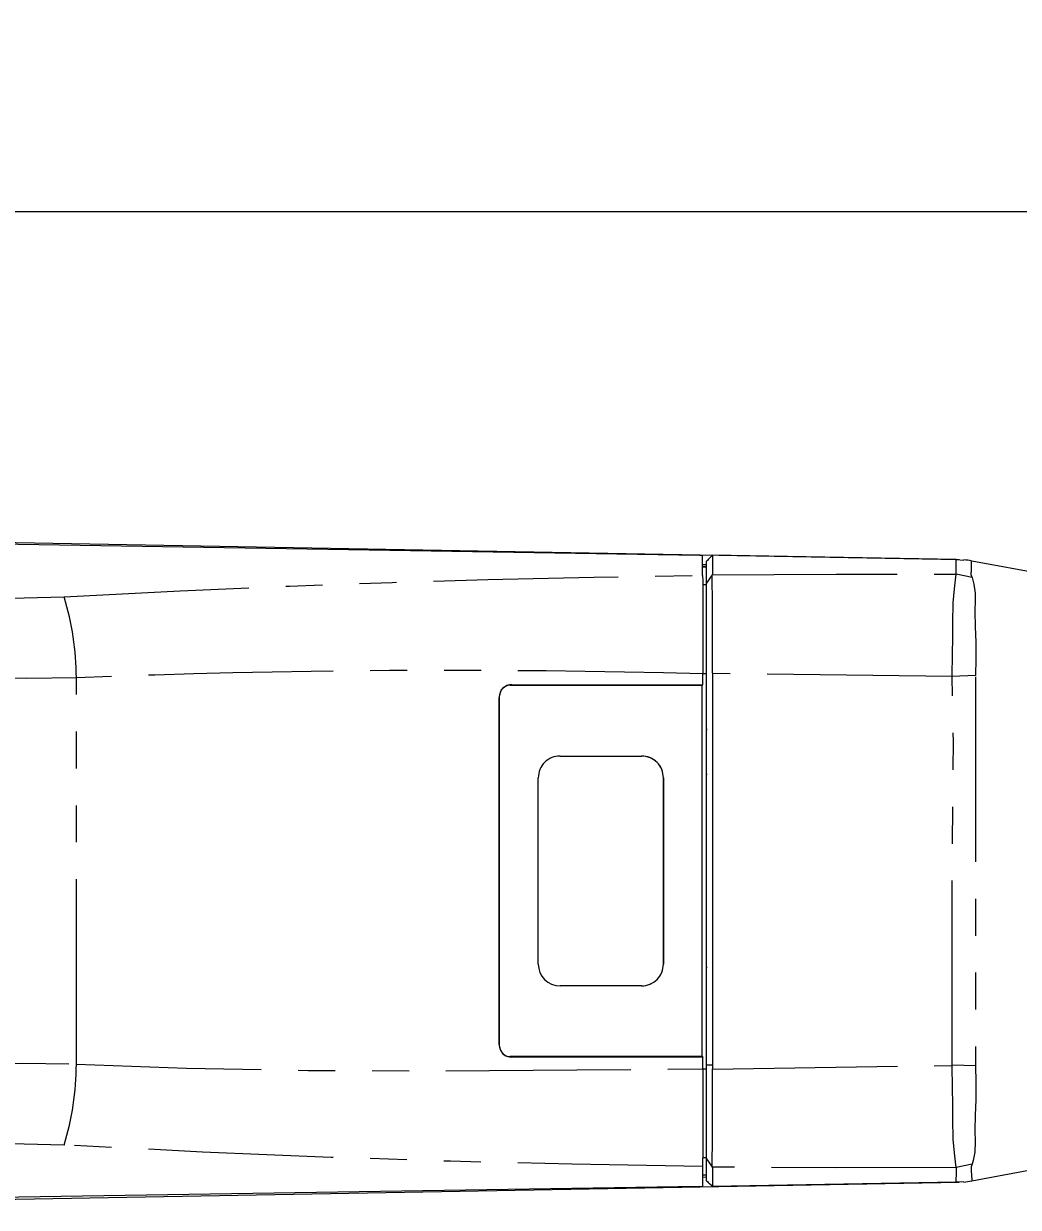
# Model space of a CAD drawing. Header units: millimetres. Extents: x 2 to 603, y 5 to 415.
# Drawn here: x 158.65 to 192.83, y 192.06 to 232.73 of the extents above; entities that cross this region are included whole.
import ezdxf

# ---------------------------------------------------------------- set-up
doc = ezdxf.new("R2010")
doc.units = ezdxf.units.MM
doc.linetypes.add('SLD-Durchgehend', pattern=[0])
doc.linetypes.add('SLD-Phantom', pattern=[12.7, 6.35, -1.27, 1.27, -1.27, 1.27, -1.27])
doc.styles.add('SLDTEXTSTYLE0', font='GOTHIC.TTF', dxfattribs={"width": 0.913})
doc.dimstyles.new('SLDDIMSTYLE2', dxfattribs={"dimtxt": 5, "dimasz": 3.302, "dimexe": 0, "dimexo": 0.0625, "dimgap": 1.25, "dimtad": 1, "dimdec": 0, "dimlfac": 5, "dimrnd": 1e-09, "dimzin": 12, "dimdsep": 46, "dimtxsty": 'SLDTEXTSTYLE0', "dimsah": 1, "dimcen": 0.09, "dimadec": 0, "dimazin": 3, "dimtfac": 1, "dimtdec": 0, "dimtofl": 0, "dimtmove": 0, "dimatfit": 3, "dimfxl": 0, "dimfrac": 2, "dimtolj": 1, "dimtzin": 12, "dimarcsym": 0})

# ---------------------------------------------------------------- blocks, each defined once
blk = doc.blocks.new('_D_4')
at = {"color": 7, "linetype": 'SLD-Durchgehend', "lineweight": 0}
for p, q in [((132.958, 204.614), (132.958, 227.268)), ((422.968, 204.614), (422.968, 227.268)), ((422.968, 226.268), (132.958, 226.268))]:
    blk.add_line(p, q, dxfattribs=at)
for points in [[(132.958, 226.268), (136.26, 225.76), (136.26, 226.776)], [(422.968, 226.268), (419.666, 226.776), (419.666, 225.76)]]:
    blk.add_solid(points, dxfattribs=at)
at = {"color": 7, "linetype": 'SLD-Durchgehend', "lineweight": 0, "insert": (270.661, 232.654, -3.36), "char_height": 5, "attachment_point": 1, "style": 'SLDTEXTSTYLE0'}
blk.add_mtext('1450', dxfattribs=at)

msp = doc.modelspace()

# ---------------------------------------------------------------- linework, layer by layer
at = {"color": 7, "linetype": 'SLD-Durchgehend', "lineweight": 15}
for p, q in [((143.0476, 215.173), (190.7985, 214.3134)), ((181.8713, 214.4538), (143.0098, 215.0755)), ((182.2179, 214.3643), (182.3149, 214.4614)), ((190.6872, 214.313), (182.315, 214.4613)), ((182.1185, 214.1288), (181.9767, 214.1314)), ((181.9772, 214.0796), (182.1185, 214.077)), ((181.9774, 214.0569), (182.1185, 214.0595)), ((182.1185, 213.4961), (182.1185, 214.259)), ((190.6872, 214.313), (190.9585, 214.2958)), ((190.9585, 214.2958), (190.9585, 214.3081)), ((196.1558, 213.3423), (191.2232, 214.2647)), ((182.1185, 213.4961), (182.3135, 213.7876)), ((181.9817, 213.4555), (182.1185, 213.4578)), ((182.1185, 196.9545), (182.1185, 213.4957)), ((181.9853, 210.0129), (181.9853, 210.3914)), ((182.3198, 210.4107), (182.3187, 196.9552)), ((180.557, 209.9955), (180.5574, 209.994)), ((180.557, 209.994), (180.557, 209.9955)), ((181.792, 209.9942), (181.985, 210.0051)), ((181.9622, 197.2342), (181.9622, 209.9942)), ((181.9853, 210.0129), (181.985, 210.0051)), ((174.9903, 197.6492), (174.9903, 209.5792)), ((175.0036, 197.5942), (175.0036, 209.6342)), ((182.1185, 208.4856), (182.1272, 208.4856)), ((182.1273, 208.4768), (182.1272, 208.4768)), ((177.0832, 207.5642), (179.8826, 207.5642)), ((176.3333, 200.4142), (176.3333, 206.8142)), ((180.6325, 206.8142), (180.6325, 200.4142)), ((180.6325, 200.4142), (180.6325, 206.8142)), ((182.1379, 206.9327), (182.1185, 206.9324)), ((182.1379, 200.2957), (182.1185, 200.296)), ((179.8826, 199.6642), (177.0832, 199.6642)), ((180.557, 197.2329), (180.5574, 197.2344)), ((180.557, 197.2329), (180.557, 197.2344)), ((181.985, 197.2233), (181.792, 197.2342)), ((181.985, 197.2233), (181.9853, 197.2156)), ((181.9853, 196.8278), (181.9853, 197.2156)), ((182.1185, 193.7209), (182.1185, 196.9545)), ((182.3189, 196.9552), (182.3199, 196.8177)), ((191.3496, 196.921), (190.5484, 196.9412)), ((181.9853, 196.8093), (182.1185, 196.8093)), ((182.1185, 192.966), (182.1185, 193.7206)), ((191.2232, 192.9637), (196.1558, 193.8861)), ((143.0476, 192.0555), (190.7985, 192.915)), ((181.9767, 193.097), (182.1185, 193.0996)), ((182.1185, 193.1558), (181.9772, 193.1533)), ((181.9774, 193.1715), (182.1185, 193.1689)), ((190.6872, 192.9155), (182.3185, 192.7672)), ((190.9585, 192.9326), (190.6872, 192.9155)), ((190.9585, 192.9204), (190.9585, 192.9326)), ((181.8713, 192.7747), (143.0098, 192.1529))]:
    msp.add_line(p, q, dxfattribs=at)
at = {"color": 7, "linetype": 'SLD-Phantom', "lineweight": 0}
for p, q in [((191.2376, 213.6958), (190.692, 213.8099)), ((181.9853, 210.3947), (182.1185, 210.3947)), ((190.5481, 210.295), (182.3142, 210.3982)), ((191.3498, 210.3361), (190.5481, 210.295)), ((160.4657, 196.9782), (160.4657, 210.2502)), ((175.3969, 209.9981), (175.4259, 210.0153)), ((191.3492, 210.2794), (191.3492, 196.949)), ((174.9996, 209.6342), (175.0036, 209.6342)), ((180.6325, 206.8142), (180.6325, 206.8142)), ((180.6325, 200.4142), (180.6325, 200.4142)), ((175.3969, 197.2303), (175.4259, 197.2131)), ((182.1185, 196.9545), (182.3201, 196.9545)), ((182.3202, 196.8061), (190.548, 196.9308)), ((181.9817, 193.7729), (182.1185, 193.7706)), ((191.238, 193.5329), (190.6922, 193.4186))]:
    msp.add_line(p, q, dxfattribs=at)
at = {"color": 7, "linetype": 'SLD-Durchgehend', "lineweight": 15, "flags": 128}
for points in [[(181.9802, 213.7673), (181.9759, 214.2098), (181.9715, 214.4467)], [(182.315, 214.4613), (182.3149, 214.2299), (182.3149, 213.7888)], [(181.9802, 213.768), (181.9813, 213.5799), (181.9823, 213.3014), (181.9831, 212.9391), (181.9839, 212.5043), (181.9845, 212.0102), (181.9849, 211.4702), (181.9852, 210.9407), (181.9853, 210.3979)], [(181.9853, 196.8306), (181.9852, 196.2501), (181.9849, 195.6859), (181.9844, 195.1546), (181.9838, 194.6704), (181.983, 194.2467), (181.9822, 193.8956), (181.9812, 193.6371), (181.9802, 193.4605)], [(182.1185, 193.7209), (182.2155, 193.5748), (182.3116, 193.4371)], [(181.9802, 193.4611), (181.9759, 193.0187), (181.9715, 192.7818)], [(182.3184, 193.4397), (182.3184, 192.9986), (182.3185, 192.7672)], [(182.3184, 192.7671), (182.2679, 192.8159), (182.2179, 192.8642)]]:
    msp.add_lwpolyline(points, dxfattribs=at)
at = {"color": 7, "linetype": 'SLD-Phantom', "lineweight": 0, "flags": 128}
for points in [[(160.0444, 213.0333), (164.03, 213.2375), (167.7855, 213.4009), (171.3108, 213.529), (174.6059, 213.6266), (178.2478, 213.7093), (181.9803, 213.7673)], [(182.3121, 213.7886), (186.5734, 213.8135), (190.6921, 213.8098)], [(190.5481, 210.2951), (190.5481, 210.2951), (190.562, 211.0802), (190.5737, 211.6282), (190.5772, 212.1426), (190.5852, 212.8266), (190.628, 213.3062), (190.668, 213.6135), (190.692, 213.8099), (190.692, 213.8099)], [(191.2047, 213.7766), (191.2047, 213.7766), (191.2205, 213.7473), (191.2379, 213.6957)], [(191.2376, 213.6958), (191.2945, 213.4724), (191.34, 213.1606), (191.3459, 212.9237), (191.3291, 212.5338), (191.3484, 212.0083), (191.3684, 211.4736), (191.3652, 210.9079), (191.3498, 210.336)], [(156.4053, 213.0188), (157.6204, 212.9736), (160.0444, 213.0333)], [(190.5479, 196.9308), (190.5485, 196.9779), (190.5485, 203.6365), (190.5732, 205.8566), (190.5977, 208.0768), (190.5481, 210.2951)], [(160.4657, 210.2502), (158.7618, 210.2242), (157.6128, 210.258)], [(141.4359, 194.1735), (142.091, 194.2663), (142.8714, 194.4149), (143.7905, 194.6192), (144.8607, 194.8793), (145.9029, 195.1367), (147.0024, 195.4022), (148.1538, 195.6756), (149.3513, 195.957), (150.9365, 196.2811), (152.7236, 196.558), (154.7088, 196.7878), (156.689, 196.941), (158.6144, 197.0045), (160.4657, 196.9782)], [(160.4657, 196.9782), (164.2439, 196.8396), (168.4301, 196.7608), (173.0258, 196.742), (177.6637, 196.7747), (181.9853, 196.8196)], [(190.692, 193.4185), (190.692, 193.4185), (190.6677, 193.6151), (190.6277, 193.9228), (190.5851, 194.4023), (190.5774, 195.0858), (190.5739, 195.5989), (190.5621, 196.1456), (190.5481, 196.9333), (190.5481, 196.9334)], [(191.3492, 196.949), (191.3492, 196.949), (191.3654, 196.3191), (191.3687, 195.7537), (191.3485, 195.2195), (191.3289, 194.6938), (191.3454, 194.3044), (191.3261, 193.9477), (191.2746, 193.6684), (191.2377, 193.5329)], [(160.0444, 194.1951), (157.6209, 194.2548), (155.1626, 194.1633), (152.7599, 193.9341), (150.4533, 193.5929), (148.9863, 193.3259), (147.6067, 193.0496), (146.3144, 192.7781), (145.1123, 192.5273), (144.0561, 192.3227), (143.1457, 192.1784)], [(181.9803, 193.4611), (177.4889, 193.5341), (173.3156, 193.6375), (169.2238, 193.7723), (164.8001, 193.9551), (160.0444, 194.1951)], [(190.6921, 193.4186), (186.5743, 193.4149), (182.3138, 193.4398)], [(190.6872, 192.9155), (190.6866, 192.9424), (190.6995, 193.2571), (190.7048, 193.3769), (190.7035, 193.4097), (190.6922, 193.4186)], [(191.238, 193.5329), (191.2209, 193.482), (191.2047, 193.4518), (191.2047, 193.4518)], [(191.2047, 193.4518), (191.2047, 193.4518), (191.2058, 193.4261), (191.2109, 193.3085), (191.2239, 193.0006), (191.2232, 192.9637), (191.2232, 192.9637)]]:
    msp.add_lwpolyline(points, dxfattribs=at)
at = {"color": 7, "linetype": 'SLD-Durchgehend', "lineweight": 15}
for centre, radius, start, end in [((181.8842, 213.9233), 0.5306, 80.5219, 91.38426), ((182.8752, 213.6437), 0.9754, 132.36879, 140.8858), ((190.1307, 208.4244), 5.9416, 79.40435, 81.99133), ((-91.5474, 211.2028), 273.8687, 359.834295, 0.54109), ((175.4259, 209.5797), 0.4356, 90.00568, 180.06038), ((175.3634, 209.6344), 0.3597, 90.02892, 180.03255), ((177.0833, 206.8143), 0.7499, 90.00518, 180.007), ((179.8825, 206.8143), 0.7499, 359.99562, 89.99373), ((179.8825, 206.8143), 0.7499, 359.99382, 89.99542), ((177.0833, 200.4141), 0.7499, 179.99489, 269.99293), ((179.8826, 200.4141), 0.7499, 270.00469, 0.00595), ((179.8825, 200.4141), 0.7499, 270.00605, 0.00471), ((175.426, 197.6489), 0.4357, 179.95826, 269.97567), ((175.3634, 197.5941), 0.3598, 179.97871, 269.95982), ((-91.2228, 196.0244), 273.5441, 359.458514, 0.166157), ((183.1163, 193.8415), 1.3275, 221.2628, 227.40922), ((190.1327, 198.7919), 5.9293, 278.00587, 280.59824), ((181.8941, 193.1644), 0.3904, 266.6563, 281.43753)]:
    msp.add_arc(centre, radius, start, end, dxfattribs=at)
at = {"color": 7, "linetype": 'SLD-Phantom', "lineweight": 0}
for centre, radius, start, end in [((176.4825, 213.9205), 14.2101, 359.55385, 1.58271), ((181.4179, 214.3921), 9.8061, 356.4014, 359.2555), ((150.609, 210.1817), 9.8569, 0.39786, 16.81586), ((173.2496, -112.885), 323.3879, 88.452091, 92.265555), ((150.609, 197.0467), 9.8569, 343.18414, 359.60214)]:
    msp.add_arc(centre, radius, start, end, dxfattribs=at)
at = {"color": 7, "linetype": 'SLD-Durchgehend', "lineweight": 15}
for centre, major_axis, ratio, start_param, end_param in [((207.2881, 215.2304), (300, 0.503), 0.0173744, 4.6057416, 4.6278398), ((207.2566, 225.7178), (300, 1.3911), 0.0522022, 4.6057471, 4.6230301), ((207.2573, 225.7351), (300, 1.3911), 0.0522022, 4.6058421, 4.6278069), ((181.7118, 208.4771), (0.4197, 0), 0.005236, 6.0328537, 6.1890677), ((207.2881, 191.998), (300, -0.503), 0.0173744, 1.6553455, 1.6774437), ((207.2566, 181.5106), (300, -1.3911), 0.0522022, 1.6601552, 1.6774382), ((207.2573, 181.4933), (300, -1.3911), 0.0522022, 1.6553784, 1.6773432)]:
    msp.add_ellipse(centre, major_axis=major_axis, ratio=ratio, start_param=start_param, end_param=end_param, dxfattribs=at)
at = {"color": 7, "linetype": 'SLD-Phantom', "lineweight": 0}
msp.add_ellipse((181.7118, 208.4771), major_axis=(0.4197, 0), ratio=0.005236, start_param=6.1890677, end_param=6.533517, dxfattribs=at)

# ---------------------------------------------------------------- dimensions: what is measured, and where the dimension line sits
at = {"color": 7, "linetype": 'SLD-Durchgehend', "lineweight": 0}
dim = msp.add_linear_dim(base=(132.9585, 226.2676), p1=(422.9685, 203.6142), p2=(132.9585, 203.6142), dimstyle='SLDDIMSTYLE2', dxfattribs=at)
dim.commit()
dim.dimension.update_dxf_attribs({"geometry": '_D_4', "text_midpoint": (280.0812, 226.2676), "dimtype": 160})

doc.saveas('drawing.dxf')
